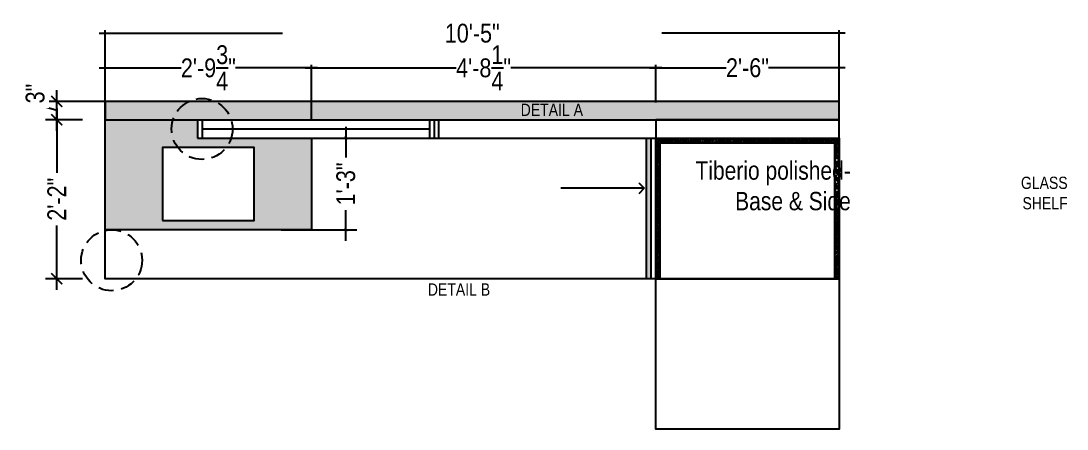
# Model space of a CAD drawing. Header units: inches. Extents: x -109431 to 29005, y -34715 to -1756.
# Drawn here: x -44309.2 to -44138.2, y -12004.4 to -11937.6 of the extents above; entities that cross this region are included whole.
import ezdxf

# ---------------------------------------------------------------- set-up
doc = ezdxf.new("R2010")
doc.units = ezdxf.units.IN
doc.header["$LTSCALE"] = 0.05
doc.header["$MEASUREMENT"] = 0
doc.header["$PDMODE"] = 3
doc.header["$PDSIZE"] = -4
for name, pattern in [('A2-XREF-115_FURN$0$HIDDEN', [0.375, 0.25, -0.125]), ('ACAD_ISO03W100', [30, 12, -18]), ('DASHED2', [0.375, 0.25, -0.125])]:
    doc.linetypes.add(name, pattern=pattern)
doc.layers.get('Defpoints').update_dxf_attribs({"linetype": 'DASHED2'})
doc.layers.add('Flooring Layout', color=7, linetype='Continuous')
doc.layers.add('text', color=4, linetype='Continuous')
doc.styles.add('4MMOF3-8', font='ARIALN.TTF', dxfattribs={"height": 5.12})
doc.styles.add('9-128OF1-4', font='ARIALN.TTF', dxfattribs={"height": 3.0792})
doc.dimstyles.new('DIM 1-4', dxfattribs={"dimtxt": 3.0792, "dimasz": 1.82, "dimexe": 1.82, "dimexo": 0, "dimgap": 0.09, "dimtad": 0, "dimzin": 0, "dimdsep": 46, "dimlunit": 4, "dimtxsty": '9-128OF1-4', "dimblk": 'ARCHTICK', "dimcen": 1.8125, "dimdle": 1.82, "dimclrd": 8, "dimclre": 8, "dimadec": 0, "dimazin": 0, "dimtfac": 1, "dimtofl": 0, "dimtmove": 0, "dimatfit": 3, "dimldrblk": 'OPEN90', "dimfxl": 1, "dimtolj": 1, "dimtzin": 0, "dimlwd": -1, "dimarcsym": 0})

# ---------------------------------------------------------------- blocks, each defined once
blk = doc.blocks.new('_ArchTick')
at = {"color": 0, "const_width": 0.15}
blk.add_lwpolyline([(-0.5, -0.5), (0.5, 0.5)], dxfattribs=at)
blk = doc.blocks.new('*D702')
at = {"layer": 'Defpoints', "color": 0, "ltscale": 50, "transparency": 16777216}
for p in [(-44299.17, -11953.8), (-44303.39, -11979.8), (-44299.17, -11979.8)]:
    blk.add_point(p, dxfattribs=at)
at = {"layer": 'Flooring Layout', "color": 8, "linetype": 'ACAD_ISO03W100', "ltscale": 50, "transparency": 16777216}
for p, q in [((-44303.39, -11951.98), (-44303.39, -11963.33)), ((-44303.39, -11981.62), (-44303.39, -11970.27))]:
    blk.add_line(p, q, dxfattribs=at)
at = {"layer": 'Flooring Layout', "color": 8, "linetype": 'ACAD_ISO03W100', "lineweight": -2, "ltscale": 50, "transparency": 16777216}
for p, q in [((-44299.17, -11953.8), (-44305.21, -11953.8)), ((-44299.17, -11979.8), (-44305.21, -11979.8))]:
    blk.add_line(p, q, dxfattribs=at)
at = {"layer": 'Flooring Layout', "color": 8, "ltscale": 50, "transparency": 16777216, "xscale": 1.82, "yscale": 1.82, "zscale": 1.82}
for p, rotation in [((-44303.39, -11953.8), 90), ((-44303.39, -11979.8), 270)]:
    blk.add_blockref('_ArchTick', p, dxfattribs=dict(at, rotation=rotation))
at = {"layer": 'Flooring Layout', "color": 0, "ltscale": 50, "transparency": 16777216, "insert": (-44303.39, -11966.8), "char_height": 3.079, "attachment_point": 5, "rotation": 90, "style": '9-128OF1-4', "bg_fill": 3, "box_fill_scale": 1.25, "bg_fill_color": 256, "bg_fill_true_color": 13158600, "bg_fill_transparency": 0}
blk.add_mtext('\\A1;2\'-2"', dxfattribs=at)
blk = doc.blocks.new('_Open90')
at = {"color": 0, "linetype": 'ByBlock', "lineweight": -2}
for p, q in [((0, 0), (-1, 0)), ((-0.5, 0.5), (0, 0)), ((0, 0), (-0.5, -0.5))]:
    blk.add_line(p, q, dxfattribs=at)
blk = doc.blocks.new('*D703')
at = {"layer": 'Defpoints', "color": 0, "ltscale": 50, "transparency": 16777216}
for p in [(-44265.7, -11956.8), (-44266.7, -11971.8), (-44256.12, -11971.8)]:
    blk.add_point(p, dxfattribs=at)
at = {"layer": 'Flooring Layout', "color": 8, "linetype": 'ACAD_ISO03W100', "ltscale": 50, "transparency": 16777216}
for p, q in [((-44256.12, -11954.98), (-44256.12, -11960.97)), ((-44256.12, -11973.62), (-44256.12, -11967.63))]:
    blk.add_line(p, q, dxfattribs=at)
at = {"layer": 'Flooring Layout', "color": 8, "linetype": 'ACAD_ISO03W100', "lineweight": -2, "ltscale": 50, "transparency": 16777216}
for p, q in [((-44265.7, -11956.8), (-44254.3, -11956.8)), ((-44266.7, -11971.8), (-44254.3, -11971.8))]:
    blk.add_line(p, q, dxfattribs=at)
at = {"layer": 'Flooring Layout', "color": 8, "ltscale": 50, "transparency": 16777216, "xscale": 0.5, "yscale": 0.5, "zscale": 0.5}
for p, rotation in [((-44256.12, -11956.8), 90), ((-44256.12, -11971.8), 270)]:
    blk.add_blockref('_ArchTick', p, dxfattribs=dict(at, rotation=rotation))
at = {"layer": 'Flooring Layout', "color": 0, "ltscale": 50, "transparency": 16777216, "insert": (-44256.12, -11964.3), "char_height": 3.079, "attachment_point": 5, "rotation": 90, "style": '9-128OF1-4', "bg_fill": 3, "box_fill_scale": 1.25, "bg_fill_color": 256, "bg_fill_true_color": 13158600, "bg_fill_transparency": 0}
blk.add_mtext('\\A1;1\'-3"', dxfattribs=at)
blk = doc.blocks.new('*D732')
at = {"layer": 'Defpoints', "color": 0, "ltscale": 50, "transparency": 16777216}
for p in [(-44295.45, -11945.31), (-44295.45, -11951), (-44261.76, -11954)]:
    blk.add_point(p, dxfattribs=at)
at = {"layer": 'Flooring Layout', "color": 8, "linetype": 'ACAD_ISO03W100', "ltscale": 50, "transparency": 16777216}
for p, q in [((-44296.45, -11945.31), (-44283.03, -11945.31)), ((-44260.76, -11945.31), (-44274.17, -11945.31))]:
    blk.add_line(p, q, dxfattribs=at)
at = {"layer": 'Flooring Layout', "color": 8, "linetype": 'ACAD_ISO03W100', "lineweight": -2, "ltscale": 50, "transparency": 16777216}
for p, q in [((-44295.45, -11951), (-44295.45, -11944.81)), ((-44261.76, -11954), (-44261.76, -11944.81))]:
    blk.add_line(p, q, dxfattribs=at)
at = {"layer": 'Flooring Layout', "color": 8, "ltscale": 50, "transparency": 16777216, "xscale": 0.25, "yscale": 0.25, "zscale": 0.25, "rotation": 180}
blk.add_blockref('_ArchTick', (-44295.45, -11945.31), dxfattribs=at)
at = {"layer": 'Flooring Layout', "color": 8, "ltscale": 50, "transparency": 16777216, "xscale": 0.25, "yscale": 0.25, "zscale": 0.25}
blk.add_blockref('_ArchTick', (-44261.76, -11945.31), dxfattribs=at)
at = {"layer": 'Flooring Layout', "color": 0, "ltscale": 50, "transparency": 16777216, "insert": (-44278.6, -11945.31), "char_height": 3.0792, "attachment_point": 5, "style": '9-128OF1-4'}
blk.add_mtext('\\A1;2\'-9{\\H1x;\\S3/4;}"', dxfattribs=at)
blk = doc.blocks.new('*D733')
at = {"layer": 'Defpoints', "color": 0, "ltscale": 50, "transparency": 16777216}
for p in [(-44205.45, -11945.31), (-44205.45, -11951), (-44261.76, -11954)]:
    blk.add_point(p, dxfattribs=at)
at = {"layer": 'Flooring Layout', "color": 8, "linetype": 'ACAD_ISO03W100', "ltscale": 50, "transparency": 16777216}
for p, q in [((-44262.76, -11945.31), (-44238.06, -11945.31)), ((-44204.45, -11945.31), (-44229.14, -11945.31))]:
    blk.add_line(p, q, dxfattribs=at)
at = {"layer": 'Flooring Layout', "color": 8, "linetype": 'ACAD_ISO03W100', "lineweight": -2, "ltscale": 50, "transparency": 16777216}
for p, q in [((-44261.76, -11954), (-44261.76, -11944.81)), ((-44205.45, -11951), (-44205.45, -11944.81))]:
    blk.add_line(p, q, dxfattribs=at)
at = {"layer": 'Flooring Layout', "color": 8, "ltscale": 50, "transparency": 16777216, "xscale": 0.25, "yscale": 0.25, "zscale": 0.25, "rotation": 180}
blk.add_blockref('_ArchTick', (-44261.76, -11945.31), dxfattribs=at)
at = {"layer": 'Flooring Layout', "color": 8, "ltscale": 50, "transparency": 16777216, "xscale": 0.25, "yscale": 0.25, "zscale": 0.25}
blk.add_blockref('_ArchTick', (-44205.45, -11945.31), dxfattribs=at)
at = {"layer": 'Flooring Layout', "color": 0, "ltscale": 50, "transparency": 16777216, "insert": (-44233.6, -11945.31), "char_height": 3.0792, "attachment_point": 5, "style": '9-128OF1-4'}
blk.add_mtext('\\A1;4\'-8{\\H1x;\\S1/4;}"', dxfattribs=at)
blk = doc.blocks.new('*D916')
at = {"layer": 'Defpoints', "color": 0, "ltscale": 50, "transparency": 16777216}
for p in [(-44175.45, -11945.31), (-44205.45, -11951), (-44175.45, -11951)]:
    blk.add_point(p, dxfattribs=at)
at = {"layer": 'Flooring Layout', "color": 8, "linetype": 'ACAD_ISO03W100', "ltscale": 50, "transparency": 16777216}
for p, q in [((-44206.45, -11945.31), (-44193.92, -11945.31)), ((-44174.45, -11945.31), (-44186.98, -11945.31))]:
    blk.add_line(p, q, dxfattribs=at)
at = {"layer": 'Flooring Layout', "color": 8, "linetype": 'ACAD_ISO03W100', "lineweight": -2, "ltscale": 50, "transparency": 16777216}
for p, q in [((-44205.45, -11951), (-44205.45, -11944.81)), ((-44175.45, -11951), (-44175.45, -11944.81))]:
    blk.add_line(p, q, dxfattribs=at)
at = {"layer": 'Flooring Layout', "color": 8, "ltscale": 50, "transparency": 16777216, "xscale": 0.25, "yscale": 0.25, "zscale": 0.25, "rotation": 180}
blk.add_blockref('_ArchTick', (-44205.45, -11945.31), dxfattribs=at)
at = {"layer": 'Flooring Layout', "color": 8, "ltscale": 50, "transparency": 16777216, "xscale": 0.25, "yscale": 0.25, "zscale": 0.25}
blk.add_blockref('_ArchTick', (-44175.45, -11945.31), dxfattribs=at)
at = {"layer": 'Flooring Layout', "color": 0, "ltscale": 50, "transparency": 16777216, "insert": (-44190.45, -11945.31), "char_height": 3.079, "attachment_point": 5, "style": '9-128OF1-4'}
blk.add_mtext('\\A1;2\'-6"', dxfattribs=at)
blk = doc.blocks.new('*D917')
at = {"layer": 'Defpoints', "color": 0, "ltscale": 50, "transparency": 16777216}
for p in [(-44175.45, -11939.66), (-44295.45, -11951.96), (-44175.45, -11953.46)]:
    blk.add_point(p, dxfattribs=at)
at = {"layer": 'Flooring Layout', "color": 8, "linetype": 'ACAD_ISO03W100', "ltscale": 50, "transparency": 16777216}
for p, q in [((-44296.45, -11939.66), (-44239.76, -11939.66)), ((-44174.45, -11939.66), (-44231.14, -11939.66))]:
    blk.add_line(p, q, dxfattribs=at)
at = {"layer": 'Flooring Layout', "color": 8, "linetype": 'ACAD_ISO03W100', "lineweight": -2, "ltscale": 50, "transparency": 16777216}
for p, q in [((-44295.45, -11951.96), (-44295.45, -11939.16)), ((-44175.45, -11953.46), (-44175.45, -11939.16))]:
    blk.add_line(p, q, dxfattribs=at)
at = {"layer": 'Flooring Layout', "color": 8, "ltscale": 50, "transparency": 16777216, "xscale": 0.25, "yscale": 0.25, "zscale": 0.25, "rotation": 180}
blk.add_blockref('_ArchTick', (-44295.45, -11939.66), dxfattribs=at)
at = {"layer": 'Flooring Layout', "color": 8, "ltscale": 50, "transparency": 16777216, "xscale": 0.25, "yscale": 0.25, "zscale": 0.25}
blk.add_blockref('_ArchTick', (-44175.45, -11939.66), dxfattribs=at)
at = {"layer": 'Flooring Layout', "color": 0, "ltscale": 50, "transparency": 16777216, "insert": (-44235.45, -11939.66), "char_height": 3.079, "attachment_point": 5, "style": '9-128OF1-4'}
blk.add_mtext('\\A1;10\'-5"', dxfattribs=at)
blk = doc.blocks.new('*D950')
at = {"layer": 'Defpoints', "color": 0, "ltscale": 50, "transparency": 16777216}
for p in [(-44303.39, -11950.8), (-44295.45, -11950.8), (-44299.17, -11953.8)]:
    blk.add_point(p, dxfattribs=at)
at = {"layer": 'Flooring Layout', "color": 8, "linetype": 'ACAD_ISO03W100', "ltscale": 50, "transparency": 16777216}
for p, q in [((-44303.39, -11955.62), (-44303.39, -11948.98)), ((-44306.92, -11951.24), (-44306.92, -11951.06)), ((-44303.39, -11952.3), (-44306.92, -11951.24))]:
    blk.add_line(p, q, dxfattribs=at)
at = {"layer": 'Flooring Layout', "color": 8, "linetype": 'ACAD_ISO03W100', "lineweight": -2, "ltscale": 50, "transparency": 16777216}
for p, q in [((-44295.45, -11950.8), (-44305.21, -11950.8)), ((-44299.17, -11953.8), (-44305.21, -11953.8))]:
    blk.add_line(p, q, dxfattribs=at)
at = {"layer": 'Flooring Layout', "color": 8, "ltscale": 50, "transparency": 16777216, "xscale": 1.82, "yscale": 1.82, "zscale": 1.82, "rotation": 270}
blk.add_blockref('_ArchTick', (-44303.39, -11953.8), dxfattribs=at)
at = {"layer": 'Flooring Layout', "color": 0, "ltscale": 50, "transparency": 16777216, "insert": (-44306.92, -11949.52), "char_height": 3.079, "attachment_point": 5, "rotation": 90, "style": '9-128OF1-4', "bg_fill": 3, "box_fill_scale": 1.25, "bg_fill_color": 256, "bg_fill_true_color": 13158600, "bg_fill_transparency": 0}
blk.add_mtext('\\A1;3"', dxfattribs=at)
at = {"layer": 'Flooring Layout', "color": 8, "ltscale": 50, "transparency": 16777216, "xscale": 1.82, "yscale": 1.82, "zscale": 1.82, "rotation": 90}
blk.add_blockref('_ArchTick', (-44303.39, -11950.8), dxfattribs=at)

msp = doc.modelspace()

# ---------------------------------------------------------------- hatches: boundary and pattern name
at = {"layer": 'Flooring Layout', "ltscale": 50, "true_color": 0x636466}
h = msp.add_hatch(color=251, dxfattribs=at)
h.dxf.hatch_style = 1
h.paths.add_polyline_path([(-44281.76874, -11950.80179), (-44295.44824, -11950.80179), (-44295.44824, -11953.80179), (-44284.38083, -11953.80179, -0.208235663)])
h = msp.add_hatch(color=251, dxfattribs=at)
h.dxf.hatch_style = 1
h.paths.add_polyline_path([(-44277.48981, -11950.80179), (-44281.76874, -11950.80179, 0.208235663), (-44284.38083, -11953.80179), (-44274.87771, -11953.80179, 0.208235663)])
at = {"layer": 'Flooring Layout', "ltscale": 50, "true_color": 0xc7c8ca}
h = msp.add_hatch(color=9, dxfattribs=at)
h.dxf.hatch_style = 1
h.paths.add_polyline_path([(-44261.75858, -11956.80179), (-44280.37927, -11956.80179), (-44280.37927, -11955.30179), (-44280.37927, -11953.80179), (-44295.44824, -11953.80179), (-44295.44824, -11971.80179), (-44261.75858, -11971.80179)])
h.paths.add_polyline_path([(-44286.08297, -11958.31953), (-44271.08297, -11958.31953), (-44271.08297, -11970.28405), (-44286.08297, -11970.28405)], flags=16)
h = msp.add_hatch(color=9, dxfattribs=at)
h.dxf.hatch_style = 1
h.paths.add_polyline_path([(-44206.94824, -11979.79701), (-44206.19824, -11979.79701), (-44206.19824, -11956.80179), (-44206.94824, -11956.80179)])
at = {"layer": 'Flooring Layout', "ltscale": 50}
h = msp.add_hatch(dxfattribs=at)
h.set_pattern_fill('ANSI35', color=256, scale=2)
h.paths.add_polyline_path([(-44176.19824, -11957.55179), (-44176.19824, -11979.79701), (-44175.44824, -11979.79701), (-44175.44824, -11956.80179), (-44205.44824, -11956.80179), (-44205.44824, -11979.79701), (-44204.69824, -11979.79701), (-44204.69824, -11957.55179)])

# ---------------------------------------------------------------- linework, layer by layer
for p, q in [((-44295.44824, -11953.80179), (-44295.44824, -11950.80179)), ((-44175.44824, -11953.80179), (-44175.44824, -11950.80179)), ((-44280.37927, -11953.80179), (-44280.37927, -11956.80179)), ((-44279.62927, -11953.80179), (-44279.62927, -11956.80179)), ((-44242.44824, -11953.80179), (-44242.44824, -11956.80179)), ((-44241.69824, -11953.80179), (-44241.69824, -11956.80179)), ((-44240.94824, -11953.80179), (-44240.94824, -11956.80179)), ((-44280.37927, -11956.80179), (-44205.44824, -11956.80179)), ((-44261.75858, -11956.80179), (-44261.75858, -11971.80179)), ((-44206.94824, -11979.79701), (-44206.94824, -11956.80179)), ((-44206.19824, -11979.79701), (-44206.19824, -11956.80179)), ((-44204.69824, -11957.55179), (-44176.19824, -11957.55179)), ((-44204.69824, -11979.79701), (-44204.69824, -11957.55179)), ((-44176.19824, -11957.55179), (-44176.19824, -11979.79701)), ((-44175.44824, -11979.79701), (-44175.44824, -11956.80179)), ((-44261.75858, -11971.80179), (-44295.44824, -11971.80179))]:
    msp.add_line(p, q, dxfattribs=at)
for points in [[(-44175.44824, -11950.80179), (-44295.44824, -11950.80179), (-44295.44824, -11953.80179), (-44175.44824, -11953.80179)], [(-44295.44824, -11953.80179), (-44205.44824, -11953.80179), (-44205.44824, -11979.79701), (-44295.44824, -11979.79701)], [(-44205.44824, -11956.80179), (-44175.44824, -11956.80179), (-44175.44824, -11953.80179), (-44205.44824, -11953.80179)], [(-44205.44824, -11956.80179), (-44175.44824, -11956.80179), (-44175.44824, -11979.79701), (-44205.44824, -11979.79701)], [(-44205.44824, -11956.80179), (-44175.44824, -11956.80179), (-44175.44824, -11979.79701), (-44205.44824, -11979.79701)], [(-44286.08297, -11970.28405), (-44271.08297, -11970.28405), (-44271.08297, -11958.31953), (-44286.08297, -11958.31953)], [(-44205.44824, -11979.79701), (-44175.44824, -11979.79701), (-44175.44824, -12004.38584), (-44205.44824, -12004.38584)]]:
    msp.add_lwpolyline(points, close=True, dxfattribs=at)
at = {"layer": 'Flooring Layout', "linetype": 'A2-XREF-115_FURN$0$HIDDEN', "ltscale": 200}
msp.add_circle((-44279.62927, -11955.30179), 4.9827, dxfattribs=at)

# ---------------------------------------------------------------- texts
at = {"layer": 'text', "ltscale": 50, "width": 105.1209635, "attachment_point": 6, "style": '4MMOF3-8'}
for s, insert, char_height in [('{\\C244;\\c1973145;DETAIL A}', (-44217.34303, -11952.17098), 2), ('Tiberio polished-\\P Base & Side', (-44173.55184, -11964.62057), 3), ('GLASS\\PSHELF', (-44138.09153, -11965.79614), 2), ('{\\C244;\\c1973145;DETAIL B}', (-44232.52365, -11981.55835), 2)]:
    msp.add_mtext(s, dxfattribs=dict(at, insert=insert, char_height=char_height))

# ---------------------------------------------------------------- dimensions: what is measured, and where the dimension line sits
at = {"layer": 'Flooring Layout', "ltscale": 50}
dim = msp.add_linear_dim(base=(-44175.44824, -11939.65666), p1=(-44295.44824, -11951.96078), p2=(-44175.44824, -11953.46078), text='<>-5"', dimstyle='DIM 1-4', override={"dimasz": 0.25, "dimexe": 0.5, "dimdle": 1, "dimtmove": 1, "dimfxl": 0.1875, "dimarcsym": 1}, dxfattribs=at)
dim.commit()
dim.dimension.update_dxf_attribs({"geometry": '*D917', "text_midpoint": (-44235.44824, -11939.65666)})
for base, p1, p2, picture, middle in [((-44295.44824, -11945.31026), (-44261.75858, -11954.00144), (-44295.44824, -11951.00144), '*D732', (-44278.60341, -11945.31026)), ((-44205.44824, -11945.31026), (-44261.75858, -11954.00144), (-44205.44824, -11951.00144), '*D733', (-44233.60341, -11945.31026)), ((-44175.44824, -11945.31026), (-44205.44824, -11951.00144), (-44175.44824, -11951.00144), '*D916', (-44190.44824, -11945.31026))]:
    dim = msp.add_linear_dim(base=base, p1=p1, p2=p2, dimstyle='DIM 1-4', override={"dimasz": 0.25, "dimexe": 0.5, "dimdle": 1, "dimtmove": 1, "dimfxl": 0.1875, "dimarcsym": 1}, dxfattribs=at)
    dim.commit()
    dim.dimension.update_dxf_attribs({"geometry": picture, "text_midpoint": middle})
dim = msp.add_linear_dim(base=(-44303.3914, -11979.79701), p1=(-44299.17208, -11953.80179), p2=(-44299.17208, -11979.79701), angle=90, dimstyle='DIM 1-4', override={"dimfxl": 0.1875, "dimtfill": 1, "dimarcsym": 1}, dxfattribs=at)
dim.commit()
dim.dimension.update_dxf_attribs({"geometry": '*D702', "text_midpoint": (-44303.3914, -11966.7994)})

# ---------------------------------------------------------------- leaders
msp.add_leader([(-44207.31355, -11965.00747), (-44220.97673, -11965.00747)], dimstyle='DIM 1-4', override={"dimgap": 0.09, "dimtad": 0, "dimfxl": 0.1875, "dimtfill": 1, "dimarcsym": 1}, dxfattribs=at)

# ---------------------------------------------------------------- next in the draw order: linework, layer by layer
at = {"layer": 'Flooring Layout', "linetype": 'A2-XREF-115_FURN$0$HIDDEN', "ltscale": 200}
msp.add_circle((-44294.41942, -11976.77366), 4.9827, dxfattribs=at)

# ---------------------------------------------------------------- next in the draw order: dimensions: what is measured, and where the dimension line sits
at = {"layer": 'Flooring Layout', "ltscale": 50}
for base, p1, p2, override, picture, middle in [((-44303.3914, -11950.80179), (-44299.17208, -11953.80179), (-44295.44824, -11950.80179), {"dimtmove": 1, "dimfxl": 0.1875, "dimtfill": 1, "dimarcsym": 1}, '*D950', (-44306.91856, -11950.97364)), ((-44256.11777, -11971.80179), (-44265.70028, -11956.80179), (-44266.69731, -11971.80179), {"dimasz": 0.5, "dimtmove": 1, "dimfxl": 0.1875, "dimtfill": 1, "dimarcsym": 1}, '*D703', (-44256.11777, -11964.30179))]:
    dim = msp.add_linear_dim(base=base, p1=p1, p2=p2, angle=90, dimstyle='DIM 1-4', override=override, dxfattribs=at)
    dim.commit()
    dim.dimension.update_dxf_attribs({"geometry": picture, "text_midpoint": middle})

# ---------------------------------------------------------------- next in the draw order: hatches: boundary and pattern name
at = {"layer": 'Flooring Layout', "ltscale": 50, "true_color": 0x636466}
h = msp.add_hatch(color=251, dxfattribs=at)
h.dxf.hatch_style = 1
h.paths.add_polyline_path([(-44175.44824, -11953.80179), (-44175.44824, -11950.80179), (-44277.48981, -11950.80179, -0.208235663), (-44274.87771, -11953.80179)])
h.paths.add_polyline_path([(-44283.81348, -11950.55148), (-44273.32613, -11950.55148), (-44273.32613, -11940.03543), (-44283.81348, -11940.03543)], flags=9)
h.paths.add_polyline_path([(-44238.78407, -11950.55148), (-44228.29673, -11950.55148), (-44228.29673, -11940.03543), (-44238.78407, -11940.03543)], flags=9)
h.paths.add_polyline_path([(-44275.58496, -11954.25829), (-44264.39396, -11954.25829), (-44264.39396, -11950.09458), (-44275.58496, -11950.09458)], flags=9)

# ---------------------------------------------------------------- next in the draw order: linework, layer by layer
at = {"layer": 'Flooring Layout', "ltscale": 50}
msp.add_line((-44279.62927, -11955.30179), (-44242.44824, -11955.30179), dxfattribs=at)

doc.saveas('drawing.dxf')
